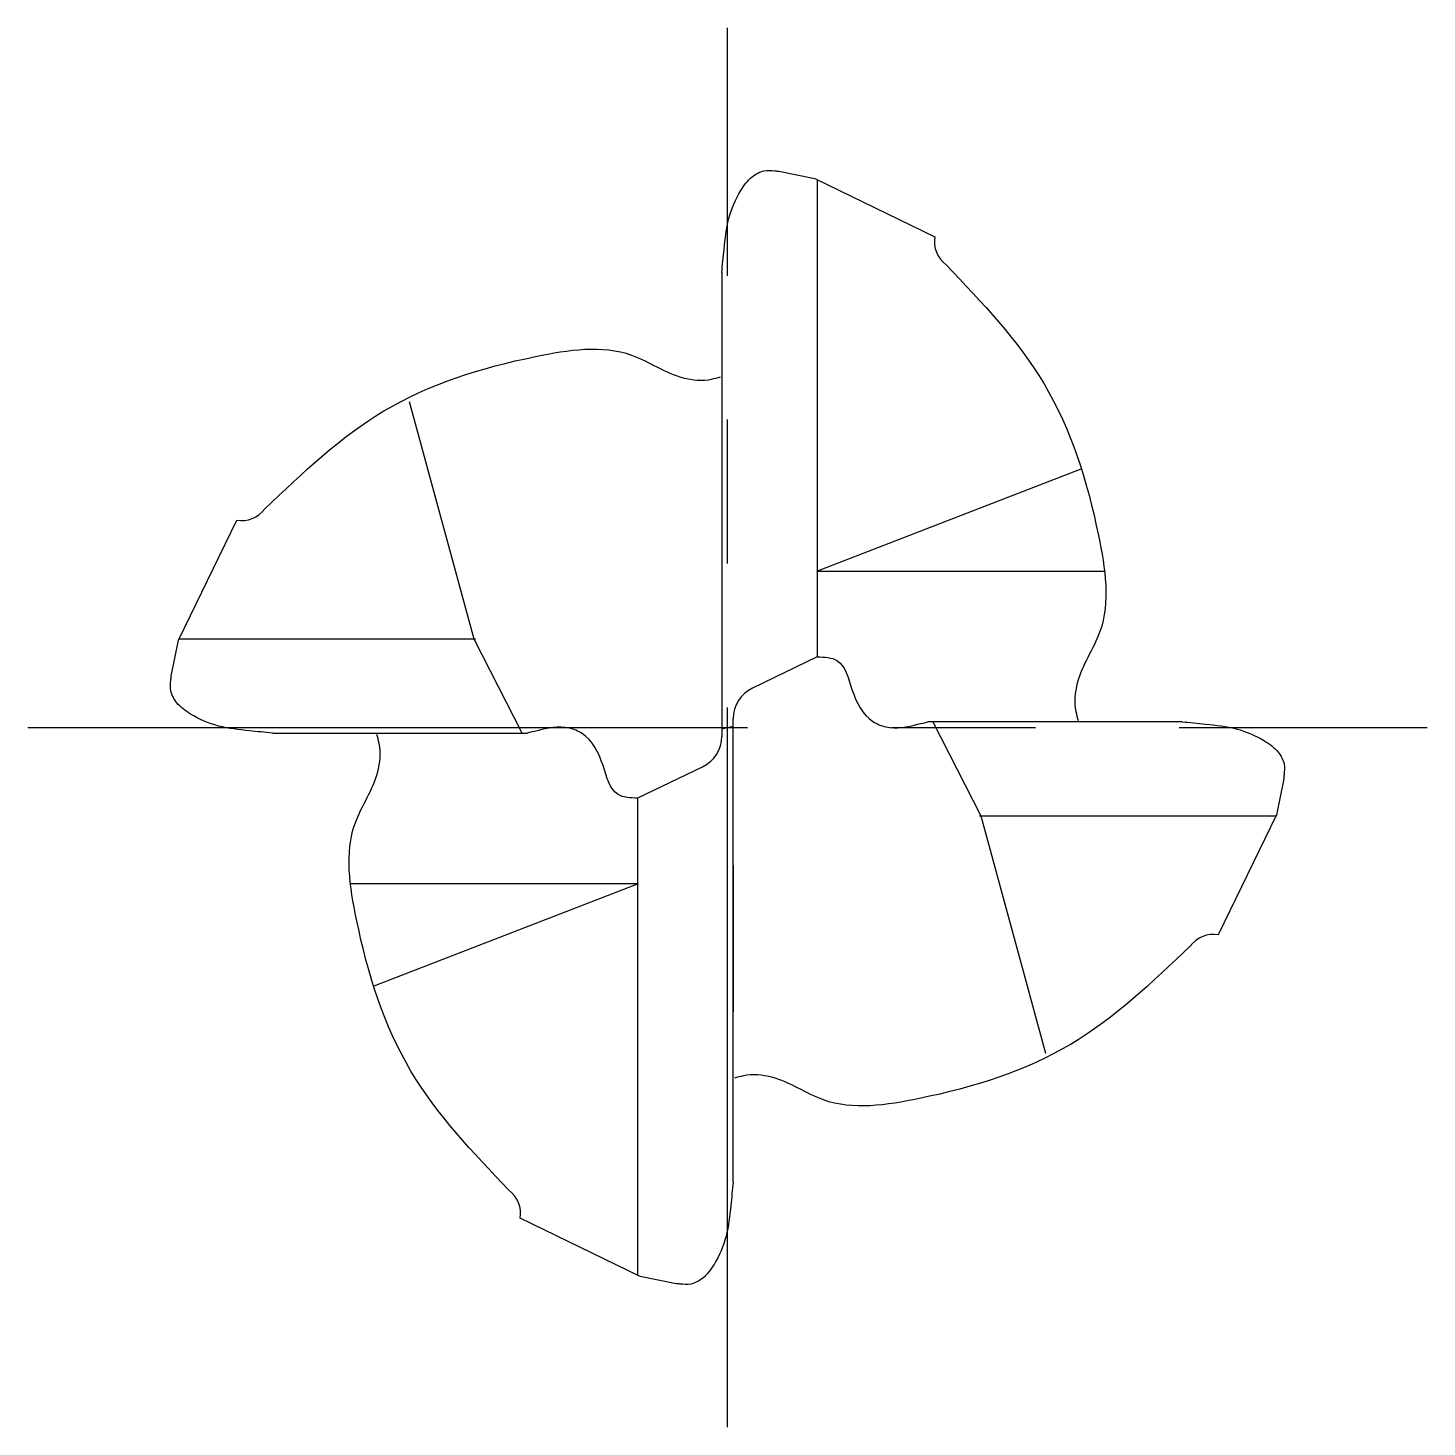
# Model space of a CAD drawing. Header units: millimetres. Extents: x -6.2 to 6.2, y -6.2 to 6.2.
import ezdxf

# ---------------------------------------------------------------- set-up
doc = ezdxf.new("R2010")
doc.units = ezdxf.units.MM
doc.linetypes.add('ACAD_ISO04W100', pattern=[30, 24, -3, 0, -3])
doc.linetypes.add('CENTER', pattern=[50.8, 31.75, -6.35, 6.35, -6.35])
doc.layers.add('中心线', color=2, linetype='ACAD_ISO04W100')
doc.layers.add('轮廓', color=4, linetype='Continuous')

# ---------------------------------------------------------------- blocks, each defined once
blk = doc.blocks.new('*U1')
blk.add_spline([(-0.252, -0.451), (-0.231, -0.245), (-0.189, 0.027), (-0.083, 0.275), (0.017, 0.396), (0.123, 0.448), (0.216, 0.448), (0.252, 0.444)], degree=3)
blk = doc.blocks.new('*U0')
at = {"layer": '轮廓'}
blk.add_blockref('*U1', (557.467, 450.563), dxfattribs=at)
for p, rotation in [((552.802, 446.301), 90), ((561.729, 445.898), 270), ((557.064, 441.636), 180)]:
    blk.add_blockref('*U1', p, dxfattribs=dict(at, rotation=rotation))

msp = doc.modelspace()

# ---------------------------------------------------------------- linework, layer by layer
at = {"layer": '中心线', "linetype": 'CENTER', "ltscale": 0.2}
for p, q in [((0, -6.173), (0, 6.173)), ((-6.173, 0), (6.173, 0))]:
    msp.add_line(p, q, dxfattribs=at)
at = {"layer": '轮廓', "linetype": 'Continuous'}
for p, q in [((0.454, 4.908), (0.77, 4.844)), ((0.77, 4.844), (1.83, 4.331)), ((0.79, 4.832), (0.79, 0.622)), ((-0.051, 4.012), (-0.051, -0.078)), ((-4.844, 0.77), (-4.331, 1.83)), ((-4.908, 0.454), (-4.844, 0.77)), ((0.792, 0.623), (0.221, 0.348)), ((-0.051, -0.011), (0.051, 0.011)), ((0.052, -2.51), (0.051, 0.078)), ((0.051, -4.012), (0.051, 0.078)), ((-0.79, -0.621), (-0.221, -0.348)), ((4.908, -0.454), (4.844, -0.77)), ((-0.79, -4.832), (-0.79, -0.622)), ((4.844, -0.77), (4.331, -1.83)), ((-0.77, -4.844), (-1.83, -4.331)), ((-0.77, -4.844), (-1.83, -4.331)), ((-0.454, -4.908), (-0.77, -4.844)), ((-0.454, -4.908), (-0.77, -4.844))]:
    msp.add_line(p, q, dxfattribs=at)
at = {"layer": '轮廓'}
for p, q in [((-2.236, 0.779), (-2.806, 2.875)), ((0.789, 1.38), (3.122, 2.283)), ((0.789, 1.38), (3.327, 1.38)), ((-2.225, 0.779), (-4.839, 0.779)), ((-1.812, -0.051), (-2.236, 0.779)), ((4.012, 0.051), (1.769, 0.051)), ((1.812, 0.051), (2.236, -0.779)), ((-4.012, -0.051), (-1.769, -0.051)), ((2.225, -0.779), (4.839, -0.779)), ((2.236, -0.779), (2.806, -2.875)), ((-0.789, -1.38), (-3.327, -1.38)), ((-0.789, -1.38), (-3.122, -2.283))]:
    msp.add_line(p, q, dxfattribs=at)
at = {"layer": '轮廓', "linetype": 'Continuous'}
for centre, radius, start, end in [((2.084, 4.289), 0.258, 170.6287, 232.9652), ((-4.289, 2.084), 0.258, 260.6287, 322.9652), ((0.351, 0.078), 0.3, 115.6592, 180.0218), ((-0.351, -0.078), 0.3, 295.6246, 0), ((4.289, -2.084), 0.258, 80.6287, 142.9652), ((-2.084, -4.289), 0.258, 350.6287, 52.9652), ((-2.084, -4.289), 0.258, 350.6287, 52.9652)]:
    msp.add_arc(centre, radius, start, end, dxfattribs=at)
at = {"layer": '轮廓'}
for points in [[(1.929, 4.083), (2.793, 3.032), (3.274, 1.693), (3.286, 0.846), (3.086, 0.392), (3.074, 0.141), (3.095, 0.061)], [(-4.083, 1.929), (-3.032, 2.793), (-1.693, 3.274), (-0.846, 3.286), (-0.392, 3.086), (-0.141, 3.074), (-0.061, 3.095)], [(-1.929, -4.083), (-2.793, -3.032), (-3.274, -1.693), (-3.286, -0.846), (-3.086, -0.392), (-3.074, -0.141), (-3.095, -0.061)], [(4.083, -1.929), (3.032, -2.793), (1.693, -3.274), (0.846, -3.286), (0.392, -3.086), (0.141, -3.074), (0.061, -3.095)]]:
    msp.add_spline(points, degree=3, dxfattribs=at)
for points in [[(0.792, 0.623), (0.856, 0.621), (1.025, 0.615), (1.093, 0.307), (1.209, 0.076), (1.448, -0.023), (1.619, 0.013), (1.74, 0.043), (1.769, 0.051)], [(-0.792, -0.623), (-0.856, -0.621), (-1.025, -0.615), (-1.093, -0.307), (-1.209, -0.076), (-1.448, 0.023), (-1.619, -0.013), (-1.74, -0.043), (-1.769, -0.051)]]:
    msp.add_open_spline(points, degree=3, knots=[0, 0, 0, 0, 0.177184, 0.464601, 0.802104, 0.926574, 1.209859, 1.300751, 1.300751, 1.300751, 1.300751], dxfattribs=at)

# ---------------------------------------------------------------- block references
msp.add_blockref('*U0', (-557.266, -446.099), dxfattribs=at)

doc.saveas('drawing.dxf')
